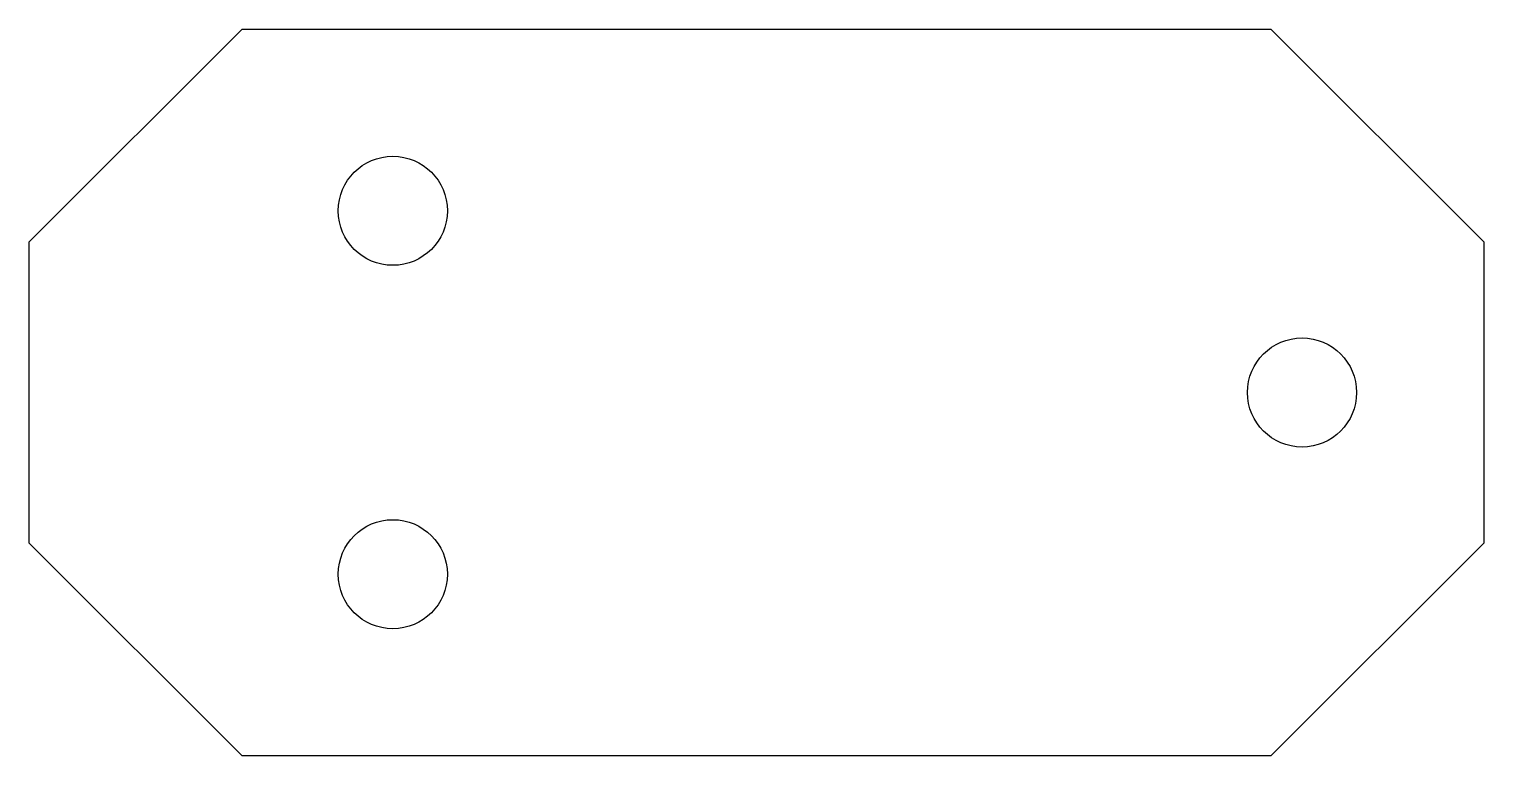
# Model space of a CAD drawing. Header units: millimetres. Extents: x 104.7 to 144.7, y 29 to 49.
import ezdxf

# ---------------------------------------------------------------- set-up
doc = ezdxf.new("R2010")
doc.units = ezdxf.units.MM
doc.layers.get('0').update_dxf_attribs({"linetype": 'CONTINUOUS'})

msp = doc.modelspace()

# ---------------------------------------------------------------- linework, layer by layer
msp.add_lwpolyline([(144.668, 43.138), (144.668, 34.854), (138.81, 28.996), (110.526, 28.996), (104.668, 34.854), (104.668, 43.138), (110.526, 48.996), (138.81, 48.996)], close=True)
for centre in [(114.668, 43.996), (139.668, 38.996), (114.668, 33.996)]:
    msp.add_circle(centre, 1.5)

doc.saveas('drawing.dxf')
